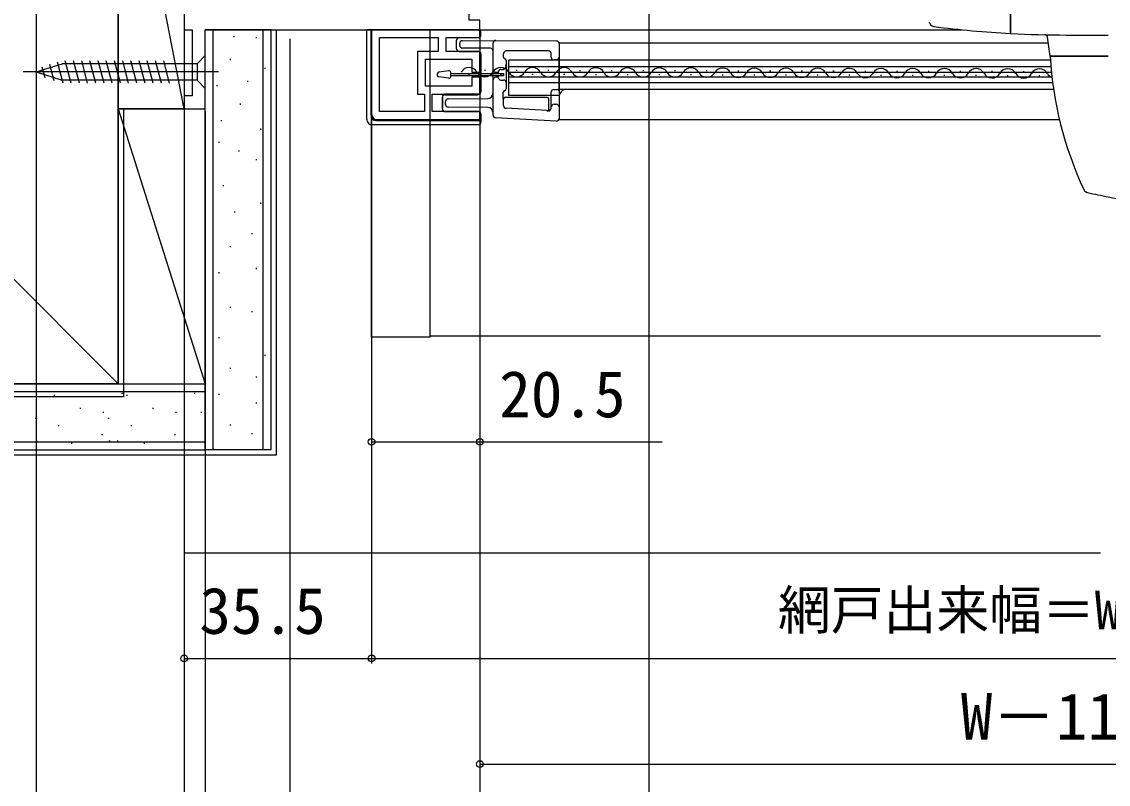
# Model space of a CAD drawing. Units: millimetres, scale not verified. Extents: x -525 to 525, y -785 to 780.
# Drawn here: x -205.8 to 0, y -632.5 to -488.2 of the extents above; entities that cross this region are included whole.
import ezdxf
from ezdxf.enums import TextEntityAlignment as Align

# ---------------------------------------------------------------- set-up
doc = ezdxf.new("R2010")
doc.units = ezdxf.units.MM
doc.header["$LTSCALE"] = 4
for name, color, linetype in [('0-3_YKK_11', 7, 'Continuous'), ('0-5_YKK_12', 2, 'Continuous'), ('0-6_YKK_13', 4, 'Continuous'), ('0-8_YKK_D', 6, 'Continuous'), ('0-A_YSS_K', 3, 'Continuous'), ('0-B_YSS_KE', 3, 'Continuous')]:
    doc.layers.add(name, color=color, linetype=linetype)
doc.styles.add('ＭＳ ゴシック', font='')
doc.styles.get('ＭＳ ゴシック').set_extended_font_data('MS Gothic')

msp = doc.modelspace()

# ---------------------------------------------------------------- linework, layer by layer
at = {"layer": '0-3_YKK_11'}
for points in [[(-175, -375.7), (-175, -436.3), (-203, -436.3), (-203, -439.7), (-201.1, -439.7), (-200.6, -439.2), (-200.1, -438.7), (-175, -438.7), (-175, -489.7), (-173.5, -489.7), (-173.5, -502.2), (-175, -502.2), (-175, -504.7), (-171, -504.7), (-171, -489.7), (-119, -489.7), (-119, -487.9), (-121, -487.9), (-121, -479.7), (-124.3, -479.7)], [(-119, -489.7), (-139.5, -489.7), (-139.5, -505.7)], [(-138.5, -506.7), (-119, -506.7), (-119, -505.2), (-128, -505.2), (-128, -501.9), (-119, -501.9), (-119, -498.65), (-120.5, -498.65), (-120.5, -500.4), (-129.3, -500.4), (-129.3, -495.3), (-120.5, -495.3), (-120.5, -497.75), (-119, -497.75), (-119, -493.8), (-125.4, -493.8), (-125.4, -491.2), (-119, -491.2), (-119, -489.7)]]:
    msp.add_lwpolyline(points, dxfattribs=at)
msp.add_lwpolyline([(-138, -505.2), (-138, -491.2), (-126.9, -491.2), (-126.9, -493.8), (-130.8, -493.8), (-130.8, -501.9), (-129.5, -501.9), (-129.5, -505.2)], close=True, dxfattribs=at)
msp.add_arc((-138.5, -505.7), 1, 180.00001, 269.99999, dxfattribs=at)
at = {"layer": '0-5_YKK_12'}
for p, q in [((-119.5, -489.7), (-27.749, -489.7)), ((-104, -492.17), (-104, -506.67)), ((-104, -492.17), (-11.356, -492.17)), ((-10.957, -495.47), (-113.5, -495.47)), ((-113.5, -502.17), (-113.5, -495.47)), ((-104, -495.37), (-10.964, -495.37)), ((-118.128, -497.345), (-117.928, -497.345)), ((-113.5, -496.67), (-10.866, -496.67)), ((-113.5, -497.72), (-10.769, -497.72)), ((-112.128, -497.359), (-111.928, -497.36)), ((-106.128, -497.374), (-105.928, -497.374)), ((-100.128, -497.388), (-99.928, -497.389)), ((-94.128, -497.403), (-93.928, -497.403)), ((-88.128, -497.417), (-87.928, -497.418)), ((-82.128, -497.432), (-81.929, -497.432)), ((-76.129, -497.446), (-75.929, -497.446)), ((-70.129, -497.46), (-69.929, -497.461)), ((-64.129, -497.475), (-63.929, -497.475)), ((-58.129, -497.489), (-57.929, -497.49)), ((-52.129, -497.504), (-51.929, -497.504)), ((-46.129, -497.518), (-45.929, -497.519)), ((-40.129, -497.533), (-39.929, -497.533)), ((-34.129, -497.547), (-33.929, -497.547)), ((-28.129, -497.561), (-27.929, -497.562)), ((-22.129, -497.576), (-21.929, -497.576)), ((-16.129, -497.59), (-15.929, -497.591)), ((-121.13, -498.098), (-120.93, -498.098)), ((-115.13, -498.112), (-114.93, -498.113)), ((-113.5, -498.62), (-10.672, -498.62)), ((-113.5, -499.67), (-10.545, -499.67)), ((-109.13, -498.127), (-108.93, -498.127)), ((-103.13, -498.141), (-102.93, -498.141)), ((-97.13, -498.155), (-96.93, -498.156)), ((-91.13, -498.17), (-90.93, -498.17)), ((-91.13, -498.17), (-90.93, -498.17)), ((-85.13, -498.184), (-84.93, -498.185)), ((-79.13, -498.199), (-78.93, -498.199)), ((-73.13, -498.213), (-72.93, -498.214)), ((-67.13, -498.228), (-66.93, -498.228)), ((-61.13, -498.242), (-60.93, -498.243)), ((-55.13, -498.256), (-54.93, -498.257)), ((-49.13, -498.271), (-48.93, -498.271)), ((-43.13, -498.285), (-42.93, -498.286)), ((-37.13, -498.3), (-36.93, -498.3)), ((-31.13, -498.314), (-30.93, -498.315)), ((-25.13, -498.329), (-24.93, -498.329)), ((-19.131, -498.343), (-18.931, -498.344)), ((-13.131, -498.358), (-12.931, -498.358)), ((-104, -500.97), (-10.364, -500.97)), ((-103.97, -502.17), (-113.5, -502.17)), ((-171.5, -504.7), (-171.002, -504.7)), ((-104, -506.67), (-9.264, -506.67)), ((-1.5, -547.7), (-128.5, -547.7))]:
    msp.add_line(p, q, dxfattribs=at)
for centre, radius, start, end in [((-121.031, -498.556), 1.718, 29.06471, 150.65963), ((-118.027, -496.887), 1.718, 209.06471, 330.65963), ((-115.031, -498.571), 1.718, 29.06471, 150.65963), ((-112.027, -496.901), 1.718, 209.06471, 330.65963), ((-109.031, -498.585), 1.718, 29.06471, 150.65963), ((-106.027, -496.916), 1.718, 209.06471, 330.65963), ((-103.031, -498.6), 1.718, 29.06471, 150.65963), ((-100.027, -496.93), 1.718, 209.06471, 330.65963), ((-97.031, -498.614), 1.718, 29.06471, 150.65963), ((-94.027, -496.944), 1.718, 209.06471, 330.65963), ((-91.031, -498.629), 1.718, 29.06471, 150.65963), ((-88.027, -496.959), 1.718, 209.06471, 330.65963), ((-85.031, -498.643), 1.718, 29.06471, 150.65963), ((-82.027, -496.973), 1.718, 209.06471, 330.65963), ((-79.031, -498.657), 1.718, 29.06471, 150.65963), ((-76.027, -496.988), 1.718, 209.06471, 330.65963), ((-73.031, -498.672), 1.718, 29.06471, 150.65963), ((-70.027, -497.002), 1.718, 209.06471, 330.65963), ((-67.031, -498.686), 1.718, 29.06471, 150.65963), ((-64.027, -497.017), 1.718, 209.06471, 330.65963), ((-61.031, -498.701), 1.718, 29.06471, 150.65963), ((-58.027, -497.031), 1.718, 209.06471, 330.65963), ((-55.032, -498.715), 1.718, 29.06471, 150.65963), ((-52.027, -497.046), 1.718, 209.06471, 330.65963), ((-49.032, -498.73), 1.718, 29.06471, 150.65963), ((-46.028, -497.06), 1.718, 209.06471, 330.65963), ((-43.032, -498.744), 1.718, 29.06471, 150.65963), ((-40.028, -497.074), 1.718, 209.06471, 330.65963), ((-37.032, -498.758), 1.718, 29.06471, 150.65963), ((-31.032, -498.773), 1.718, 29.06471, 150.65963), ((-25.032, -498.787), 1.718, 29.06471, 150.65963), ((-19.032, -498.802), 1.718, 29.06471, 150.65963), ((-13.032, -498.816), 1.718, 29.06471, 150.65963), ((-34.028, -497.089), 1.718, 209.06471, 330.65963), ((-28.028, -497.103), 1.718, 209.06471, 330.65963), ((-22.028, -497.118), 1.718, 209.06471, 330.65963), ((-16.028, -497.132), 1.718, 209.06471, 330.65963), ((-10.028, -497.147), 1.718, 209.06471, 248.48083), ((-102.5, -502.47), 1.5, 90, 180)]:
    msp.add_arc(centre, radius, start, end, dxfattribs=at)
at = {"layer": '0-6_YKK_13'}
for p, q in [((-18.5, -490.415), (-18.5, -485.7)), ((-18.5, -485.7), (-18.5, -490.415)), ((-140.4, -506.7), (-140.4, -489.7)), ((-139.6, -489.7), (-140.4, -489.7)), ((-139.6, -505.9), (-139.6, -489.7)), ((-139.6, -505.9), (-139.6, -489.7)), ((-123.4, -493.3), (-123.4, -491.7)), ((-122.9, -491.2), (-119.3, -491.2)), ((-122.304, -491.775), (-116.004, -491.72)), ((-118.8, -490.7), (-118.8, -490.2)), ((-11, -494.7), (-11.508, -491.088)), ((-7.9, -490.7), (0, -490.7)), ((-122.9, -493.8), (-119.3, -493.8)), ((-122.8, -492.669), (-122.8, -492.275)), ((-116.996, -493.216), (-122.304, -493.169)), ((-116.5, -496.334), (-116.5, -492.22)), ((-106, -493.72), (-114, -493.72)), ((-104, -492.32), (-104, -494.92)), ((-197.933, -499.8), (-198.989, -495.858)), ((-196.38, -499.8), (-197.506, -495.6)), ((-194.827, -499.8), (-195.953, -495.6)), ((-193.274, -499.8), (-194.4, -495.6)), ((-191.721, -499.8), (-192.847, -495.6)), ((-190.169, -499.8), (-191.294, -495.6)), ((-188.616, -499.8), (-189.741, -495.6)), ((-187.063, -499.8), (-188.188, -495.6)), ((-185.51, -499.8), (-186.635, -495.6)), ((-183.957, -499.8), (-185.082, -495.6)), ((-182.404, -499.8), (-183.529, -495.6)), ((-180.851, -499.8), (-181.976, -495.6)), ((-179.298, -499.8), (-180.423, -495.6)), ((-177.745, -499.8), (-178.871, -495.6)), ((-118.8, -494.3), (-118.8, -501.4)), ((-114.5, -494.92), (-114.5, -494.22)), ((-114, -495.512), (-114, -500.921)), ((-105.5, -494.92), (-105.5, -494.22)), ((-104.873, -495.42), (-105, -495.42)), ((-104.5, -495.42), (-104.873, -495.42)), ((-104, -501.32), (-104, -494.92)), ((-168.5, -497.7), (-205.5, -497.7)), ((-203, -497.7), (-198.084, -496.15)), ((-203, -497.7), (-198.084, -496.15)), ((-203, -497.7), (-198.084, -499.25)), ((-201.304, -498.811), (-201.853, -496.761)), ((-199.608, -499.346), (-200.421, -496.31)), ((-172.55, -496.15), (-198.084, -496.15)), ((-124.846, -497.498), (-126.746, -497.765)), ((-124.504, -498.605), (-124.504, -497.795)), ((-116.5, -497.246), (-116.5, -496.334)), ((-116.5, -498.043), (-116.5, -497.246)), ((-116, -497.744), (-115.5, -497.744)), ((-116, -497.744), (-116, -498)), ((-115.5, -497.72), (-115.5, -497.744)), ((-115.5, -497.744), (-115.5, -498)), ((-115, -497.22), (-114.593, -497.22)), ((-114.593, -497.22), (-114.592, -497.22)), ((-114.522, -497.22), (-114.593, -497.22)), ((-114.127, -496.334), (-114.092, -496.72)), ((-172.55, -499.25), (-198.084, -499.25)), ((-171, -500.8), (-172.55, -499.25)), ((-127.004, -498.338), (-127.004, -498.062)), ((-124.846, -498.902), (-126.746, -498.635)), ((-124.504, -498), (-114.504, -498)), ((-116.5, -498.397), (-116.5, -498.043)), ((-116.5, -499.194), (-116.5, -498.397)), ((-116.5, -500.106), (-116.5, -499.194)), ((-116, -498.4), (-116, -498.696)), ((-115.5, -498.696), (-116, -498.696)), ((-115.5, -498.4), (-115.5, -498.696)), ((-115.5, -498.696), (-115.5, -498.72)), ((-114.593, -499.22), (-114.522, -499.22)), ((-119.3, -501.9), (-125.6, -501.9)), ((-125.6, -502), (-119.3, -502)), ((-116.5, -505.89), (-116.5, -500.106)), ((-114.567, -502.853), (-114.567, -501.52)), ((-105.5, -504.56), (-105.5, -501.52)), ((-105, -501.02), (-104.961, -501.02)), ((-104.961, -501.02), (-104.3, -501.02)), ((-104, -501.32), (-104, -504.32)), ((-126.1, -504.7), (-126.1, -502.5)), ((-126.1, -502.5), (-126.1, -504.5)), ((-125.5, -503.846), (-125.5, -503.294)), ((-125.004, -502.794), (-117.491, -502.729)), ((-114.503, -502.917), (-114.567, -502.853)), ((-114.503, -504.076), (-114.503, -502.917)), ((-106.233, -502.553), (-114.267, -502.553)), ((-105.933, -504.748), (-105.933, -502.853)), ((-104.956, -503.82), (-104.873, -503.82)), ((-104.873, -503.82), (-104.5, -503.82)), ((-125.6, -505.2), (-119.3, -505.2)), ((-125.6, -505.2), (-119.3, -505.2)), ((-117.491, -504.411), (-125.004, -504.346)), ((-118.8, -507.2), (-118.8, -505.7)), ((-118.8, -505.7), (-118.8, -507.2)), ((-106.313, -504.98), (-114.029, -504.576)), ((-106.248, -505.048), (-106.313, -504.98)), ((-106.026, -505.06), (-106.248, -505.048)), ((-104, -504.32), (-104, -506.493)), ((-119.3, -507.7), (-139.4, -507.7)), ((-119.3, -507.7), (-139.4, -507.7)), ((-138.6, -506.9), (-118.8, -506.9)), ((-118.8, -506.9), (-138.6, -506.9)), ((-104.526, -506.992), (-116.026, -506.39))]:
    msp.add_line(p, q, dxfattribs=at)
for points in [[(-140.4, -506.7), (-140.4, -489.7), (-119.3, -489.7)], [(-116.004, -491.72), (-116, -491.72), (-104.496, -491.82)], [(-171, -494.6), (-172.55, -496.15), (-172.55, -499.25)], [(-11, -494.7), (0, -494.7), (-11, -494.7)], [(-114.504, -498), (-114.504, -498.4), (-124.504, -498.4)], [(-115, -499.22), (-114.593, -499.22), (-114.592, -499.22)]]:
    msp.add_lwpolyline(points, dxfattribs=at)
msp.add_lwpolyline([(-139.5, -489.7), (-128.5, -489.7), (-128.5, -547.9), (-139.5, -547.9)], close=True, dxfattribs=at)
for centre, radius, start, end in [((-32.911, -488.102), 1, 185, 262.68737), ((-7.9, -293.2), 197.5, 262.68737, 266.92341), ((-122.9, -491.7), 0.5, 90, 180), ((-119.3, -490.2), 0.5, 0, 90), ((-119.3, -490.7), 0.5, 270, 0), ((-116, -492.22), 0.5, 90.5, 180), ((-7.9, -293.2), 197.5, 266.92341, 270), ((-12.003, -491.157), 0.5, 8, 88.81268), ((-122.9, -493.3), 0.5, 180, 270), ((-122.3, -492.275), 0.5, 90.5, 180), ((-122.3, -492.669), 0.5, 180, 269.5), ((-119.3, -494.3), 0.5, 0, 90), ((-117, -493.716), 0.5, 0, 89.5), ((-104.5, -492.32), 0.5, 0, 89.5), ((-104.5, -494.92), 0.5, 270, 0), ((57.19, -490.9), 68.3, 183.18941, 205.1947), ((-126.704, -498.062), 0.3, 98, 180), ((-124.804, -497.795), 0.3, 360, 98), ((-116.001, -497.245), 0.499, 180.13251, 270.13186), ((-115, -497.72), 0.5, 90, 180), ((-126.704, -498.338), 0.3, 180, 262), ((-124.804, -498.605), 0.3, 262, 360), ((-116.001, -499.195), 0.499, 89.86819, 179.86744), ((-115, -498.72), 0.5, 180, 270), ((-114.522, -499.72), 0.5, 359.99887, 89.99894), ((-125.6, -502.4), 0.5, 90, 180), ((-125.6, -502.5), 0.5, 90, 180), ((-119.3, -501.4), 0.5, 270, 0), ((-117.5, -501.729), 1, 270.5, 0), ((-104.3, -501.32), 0.3, 0, 90), ((-125, -503.294), 0.5, 90.5, 180), ((-125, -503.846), 0.5, 180, 269.5), ((-114.003, -504.076), 0.5, 180.00166, 266.99834), ((-104.5, -504.32), 0.5, 0, 90), ((-138.6, -505.9), 1, 180, 270), ((-138.6, -505.9), 1, 180, 270), ((-125.6, -504.7), 0.5, 180, 270), ((-125.6, -504.7), 0.5, 180, 270), ((-119.3, -505.7), 0.5, 0, 90), ((-119.3, -505.7), 0.5, 0, 90), ((-117.5, -505.411), 1, 0, 89.5), ((-116, -505.89), 0.5, 180, 267), ((-139.4, -506.7), 1, 180, 270), ((-139.4, -506.7), 1, 180, 270), ((-119.3, -507.2), 0.5, 270, 0), ((-119.3, -507.2), 0.5, 270, 0), ((-104.5, -506.493), 0.5, 267, 0), ((-3.708, -519.549), 1, 205.1947, 257.94737), ((73.5, -157.95), 370.75, 257.94737, 258.56554), ((73.5, -157.95), 370.75, 258.56554, 275.44518)]:
    msp.add_arc(centre, radius, start, end, dxfattribs=at)
for centre, major_axis, ratio, start_param, end_param in [((-114, -494.22), (0.354, -0.354), 0.999924, 2.3562326, 3.9269527), ((-106, -494.22), (-0.354, -0.354), 0.999924, 2.3562326, 3.9269527), ((-114.2, -494.92), (0.212, 0.212), 0.999924, 2.3562326, 3.7595486), ((-114.3, -495.512), (0.212, 0.212), 0.999924, 5.4978252, 6.9011413), ((-105, -494.92), (-0.5, 0), 0.999962, 6.2831853, 7.8539816), ((-114.592, -496.72), (0.337, 0.369), 0.999579, 3.8824251, 5.452385), ((-114.267, -501.52), (0.212, -0.212), 0.999924, 2.4108916, 3.9269527), ((-114.3, -500.921), (0.212, -0.212), 0.999924, 5.5524843, 7.0685454), ((-105, -501.52), (-0.5, 0), 0.999962, 4.712389, 6.2831853), ((-114.267, -502.853), (0.212, -0.212), 0.999924, 2.3562326, 3.9269527), ((-106.233, -502.853), (-0.212, -0.212), 0.999924, 2.3562326, 3.9269527), ((-104.956, -504.32), (-0.5, 0), 0.999962, 4.712389, 6.2831853), ((-106.233, -504.748), (-0.207, 0.218), 0.99992, 2.3300547, 3.9531306), ((-106, -504.56), (-0.344, 0.363), 0.99992, 2.3300547, 3.9531306)]:
    msp.add_ellipse(centre, major_axis=major_axis, ratio=ratio, start_param=start_param, end_param=end_param, dxfattribs=at)
at = {"layer": '0-8_YKK_D'}
for p, q in [((-203, -440.2), (-203, -689.7)), ((-87, -475.7), (-87, -649.7)), ((-155, -491.427), (-155, -649.7)), ((-119, -489.8), (-119, -629.7)), ((-119, -491.427), (-119, -649.7)), ((-119, -492.427), (-119, -649.7)), ((-139.5, -498.95), (-139.5, -609.7)), ((-175, -504.45), (-175, -689.7)), ((-175, -504.7), (-175, -609.7)), ((-175, -505.2), (-175, -649.7)), ((-171, -505.2), (-171, -649.7)), ((-175, -507.7), (-175, -689.7)), ((-139.5, -506.7), (-139.5, -568.7)), ((-119, -506.95), (-119, -568.7)), ((-175, -508.7), (-175, -669.7)), ((-155, -508.7), (-155, -669.7)), ((-155, -509.7), (-155, -669.7)), ((-139.5, -555.1), (-139.5, -609.7)), ((-175, -608.7), (-139.5, -608.7)), ((-139.5, -608.7), (139.5, -608.7)), ((-119, -628.7), (119, -628.7))]:
    msp.add_line(p, q, dxfattribs=at)
msp.add_lwpolyline([(-139.5, -567.7), (-119, -567.7), (-84.495, -567.7)], dxfattribs=at)
for centre in [(-139.5, -567.7), (-119, -567.7), (-175, -608.7), (-139.5, -608.7), (-139.5, -608.7), (-119, -628.7)]:
    msp.add_circle(centre, 0.637, dxfattribs=at)
at = {"layer": '0-A_YSS_K'}
for p, q in [((-175, -504.7), (-187.501, -439.7)), ((-187.503, -556.7), (-292.503, -451.7)), ((-169.503, -569.2), (-169.503, -489.7)), ((-165.555, -490.892), (-165.555, -491.092)), ((-161.344, -491.119), (-161.344, -491.319)), ((-160.003, -569.2), (-160.003, -489.7)), ((-157.503, -570.2), (-157.503, -489.7)), ((-166.289, -495.24), (-166.289, -495.44)), ((-159.695, -496.888), (-159.695, -497.088)), ((-162.992, -499.361), (-162.992, -499.561)), ((-168.783, -500.182), (-168.783, -500.382)), ((-164.385, -503.69), (-164.385, -503.89)), ((-160.098, -503.5), (-160.098, -503.7)), ((-187.503, -504.7), (-171.003, -504.7)), ((-187.503, -556.7), (-187.503, -504.7)), ((-187.503, -504.7), (-171.003, -556.7)), ((-171.003, -556.7), (-171.003, -504.251)), ((-168.004, -506.808), (-168.004, -507.008)), ((-160.519, -508.426), (-160.519, -508.626)), ((-168.437, -510.899), (-168.437, -511.099)), ((-164.64, -512.547), (-164.64, -512.747)), ((-161.344, -514.195), (-161.344, -514.395)), ((-167.613, -519.14), (-167.613, -519.34)), ((-160.519, -522.437), (-160.519, -522.637)), ((-165.464, -524.085), (-165.464, -524.285)), ((-162.168, -528.206), (-162.168, -528.406)), ((-166.289, -530.679), (-166.289, -530.879)), ((-161.344, -534.799), (-161.344, -534.999)), ((-168.437, -535.624), (-168.437, -535.824)), ((-166.289, -542.148), (-166.289, -542.348)), ((-162.168, -542.972), (-162.168, -543.172)), ((-168.437, -547.917), (-168.437, -548.117)), ((-159.695, -551.214), (-159.695, -551.414)), ((-166.289, -553.686), (-166.289, -553.886)), ((-161.344, -555.335), (-161.344, -555.535)), ((-187.503, -556.7), (-171.003, -556.7)), ((-352.497, -558.2), (-171.003, -558.2)), ((-199.484, -558.919), (-199.684, -558.919)), ((-186.686, -558.53), (-186.886, -558.53)), ((-185.711, -558.919), (-185.911, -558.919)), ((-172.913, -558.53), (-173.113, -558.53)), ((-168.437, -558.631), (-168.437, -558.831)), ((-194.542, -561.414), (-194.742, -561.414)), ((-180.77, -561.414), (-180.969, -561.414)), ((-161.344, -560.28), (-161.344, -560.48)), ((-202.992, -563.317), (-203.192, -563.317)), ((-190.194, -562.148), (-190.394, -562.148)), ((-189.219, -563.317), (-189.419, -563.317)), ((-176.422, -562.148), (-176.621, -562.148)), ((-171.619, -562.148), (-171.819, -562.148)), ((-198.663, -564.711), (-198.863, -564.711)), ((-184.89, -564.711), (-185.09, -564.711)), ((-166.289, -564.401), (-166.289, -564.601)), ((-352.497, -567.7), (-171.003, -567.7)), ((-202.802, -567.605), (-203.002, -567.605)), ((-190.422, -566.359), (-190.622, -566.359)), ((-189.029, -567.605), (-189.229, -567.605)), ((-187.466, -567.605), (-187.666, -567.605)), ((-176.649, -566.359), (-176.849, -566.359)), ((-162.168, -566.049), (-162.168, -566.249)), ((-196.191, -568.007), (-196.391, -568.007)), ((-182.418, -568.007), (-182.618, -568.007)), ((-175.003, -569.2), (-175.003, -588.7)), ((-352.497, -570.2), (-157.503, -570.2)), ((-175.003, -588.7), (-1.5, -588.7))]:
    msp.add_line(p, q, dxfattribs=at)
msp.add_lwpolyline([(-187.501, -504.7), (-187.501, -439.7), (-175.001, -439.7), (-175, -504.7)], close=True, dxfattribs=at)
at = {"layer": '0-B_YSS_KE'}
for p, q in [((-171.003, -569.2), (-171.003, -489.7)), ((-158.503, -489.7), (-171.003, -489.7)), ((-158.503, -569.2), (-158.503, -489.7)), ((-186.503, -504.7), (-186.503, -559.2)), ((-352.497, -556.7), (-171.003, -556.7)), ((-171.003, -569.2), (-171.003, -556.7)), ((-186.503, -559.2), (-352.497, -559.2)), ((-352.497, -569.2), (-171.003, -569.2)), ((-158.503, -569.2), (-171.003, -569.2))]:
    msp.add_line(p, q, dxfattribs=at)
msp.add_lwpolyline([(-292.503, -451.7), (-187.503, -451.7), (-187.503, -556.7), (-292.503, -556.7)], dxfattribs=at)

# ---------------------------------------------------------------- texts
at = {"layer": '0-8_YKK_D', "style": 'ＭＳ ゴシック'}
for s, height, p in [('20.5', 8.798, (-115.336, -565.7)), ('35.5', 8.798, (-172.114, -606.7)), ('網戸出来幅＝W－71', 7.331, (-62.557, -605.393)), ('W－112', 8.798, (-27.92, -626.7))]:
    msp.add_text(s, height=height, dxfattribs=at).set_placement(p, align=Align.BOTTOM_LEFT)

doc.saveas('drawing.dxf')
